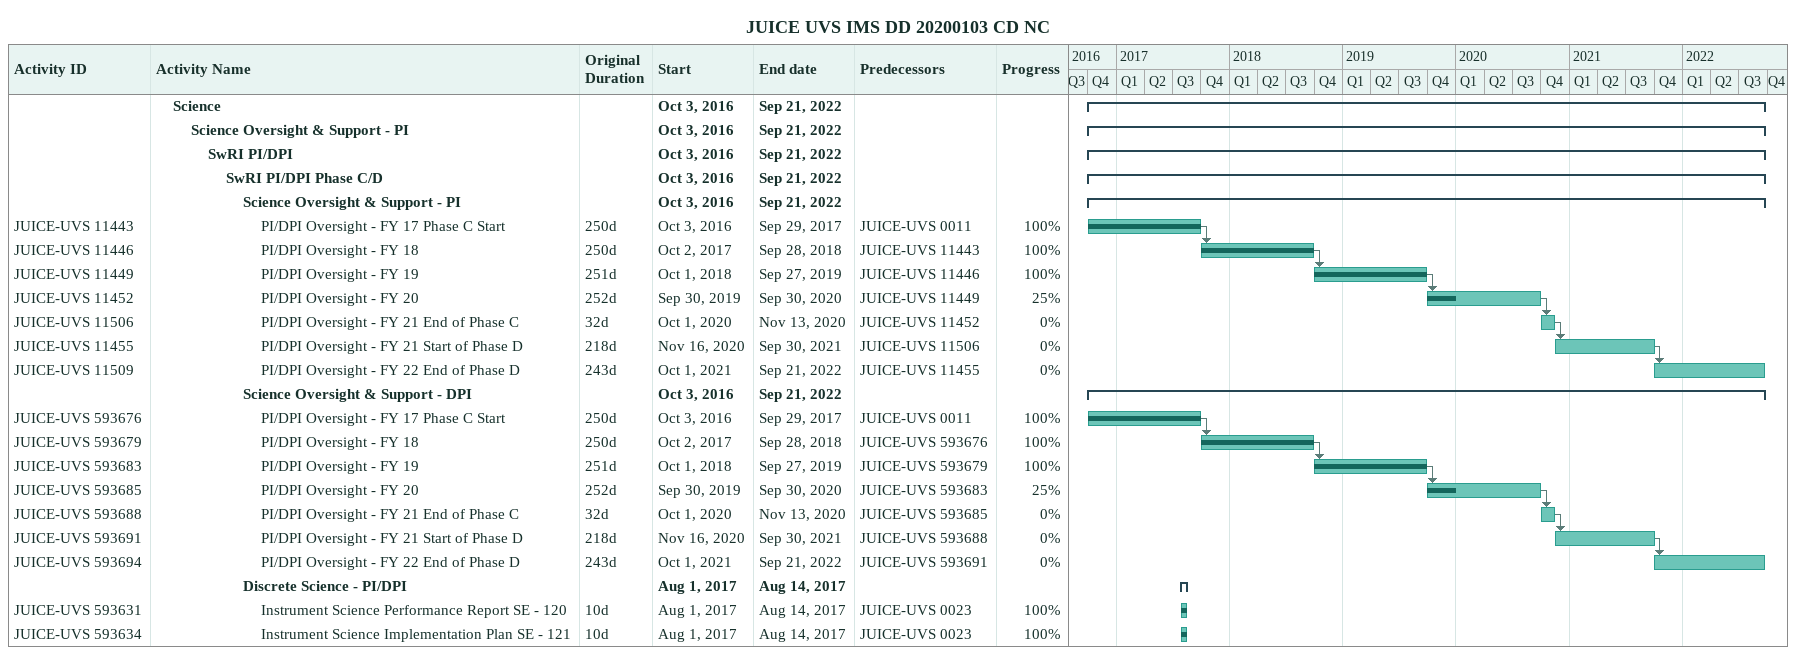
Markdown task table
JUICE UVS IMS DD 20200103 CD NC

| ID | Level | Task | Original duration | Start | Finish | Predecessors | % complete |
|---|---|---|---|---|---|---|---|
|  | 2 | **Science** |  | 2016-10-03 | 2022-09-21 |  |  |
|  | 3 | **Science Oversight & Support - PI** |  | 2016-10-03 | 2022-09-21 |  |  |
|  | 4 | **SwRI PI/DPI** |  | 2016-10-03 | 2022-09-21 |  |  |
|  | 5 | **SwRI PI/DPI Phase C/D** |  | 2016-10-03 | 2022-09-21 |  |  |
|  | 6 | **Science Oversight & Support - PI** |  | 2016-10-03 | 2022-09-21 |  |  |
| JUICE-UVS 11443 | 7 | PI/DPI Oversight - FY 17 Phase C Start | 250d | 2016-10-03 | 2017-09-29 | JUICE-UVS 0011 | 100 |
| JUICE-UVS 11446 | 7 | PI/DPI Oversight - FY 18 | 250d | 2017-10-02 | 2018-09-28 | JUICE-UVS 11443 | 100 |
| JUICE-UVS 11449 | 7 | PI/DPI Oversight - FY 19 | 251d | 2018-10-01 | 2019-09-27 | JUICE-UVS 11446 | 100 |
| JUICE-UVS 11452 | 7 | PI/DPI Oversight - FY 20 | 252d | 2019-09-30 | 2020-09-30 | JUICE-UVS 11449 | 25 |
| JUICE-UVS 11506 | 7 | PI/DPI Oversight - FY 21 End of Phase C | 32d | 2020-10-01 | 2020-11-13 | JUICE-UVS 11452 | 0 |
| JUICE-UVS 11455 | 7 | PI/DPI Oversight - FY 21 Start of Phase D | 218d | 2020-11-16 | 2021-09-30 | JUICE-UVS 11506 | 0 |
| JUICE-UVS 11509 | 7 | PI/DPI Oversight - FY 22 End of Phase D | 243d | 2021-10-01 | 2022-09-21 | JUICE-UVS 11455 | 0 |
|  | 6 | **Science Oversight & Support - DPI** |  | 2016-10-03 | 2022-09-21 |  |  |
| JUICE-UVS 593676 | 7 | PI/DPI Oversight - FY 17 Phase C Start | 250d | 2016-10-03 | 2017-09-29 | JUICE-UVS 0011 | 100 |
| JUICE-UVS 593679 | 7 | PI/DPI Oversight - FY 18 | 250d | 2017-10-02 | 2018-09-28 | JUICE-UVS 593676 | 100 |
| JUICE-UVS 593683 | 7 | PI/DPI Oversight - FY 19 | 251d | 2018-10-01 | 2019-09-27 | JUICE-UVS 593679 | 100 |
| JUICE-UVS 593685 | 7 | PI/DPI Oversight - FY 20 | 252d | 2019-09-30 | 2020-09-30 | JUICE-UVS 593683 | 25 |
| JUICE-UVS 593688 | 7 | PI/DPI Oversight - FY 21 End of Phase C | 32d | 2020-10-01 | 2020-11-13 | JUICE-UVS 593685 | 0 |
| JUICE-UVS 593691 | 7 | PI/DPI Oversight - FY 21 Start of Phase D | 218d | 2020-11-16 | 2021-09-30 | JUICE-UVS 593688 | 0 |
| JUICE-UVS 593694 | 7 | PI/DPI Oversight - FY 22 End of Phase D | 243d | 2021-10-01 | 2022-09-21 | JUICE-UVS 593691 | 0 |
|  | 6 | **Discrete Science - PI/DPI** |  | 2017-08-01 | 2017-08-14 |  |  |
| JUICE-UVS 593631 | 7 | Instrument Science Performance Report SE - 120 | 10d | 2017-08-01 | 2017-08-14 | JUICE-UVS 0023 | 100 |
| JUICE-UVS 593634 | 7 | Instrument Science Implementation Plan SE - 121 | 10d | 2017-08-01 | 2017-08-14 | JUICE-UVS 0023 | 100 |
